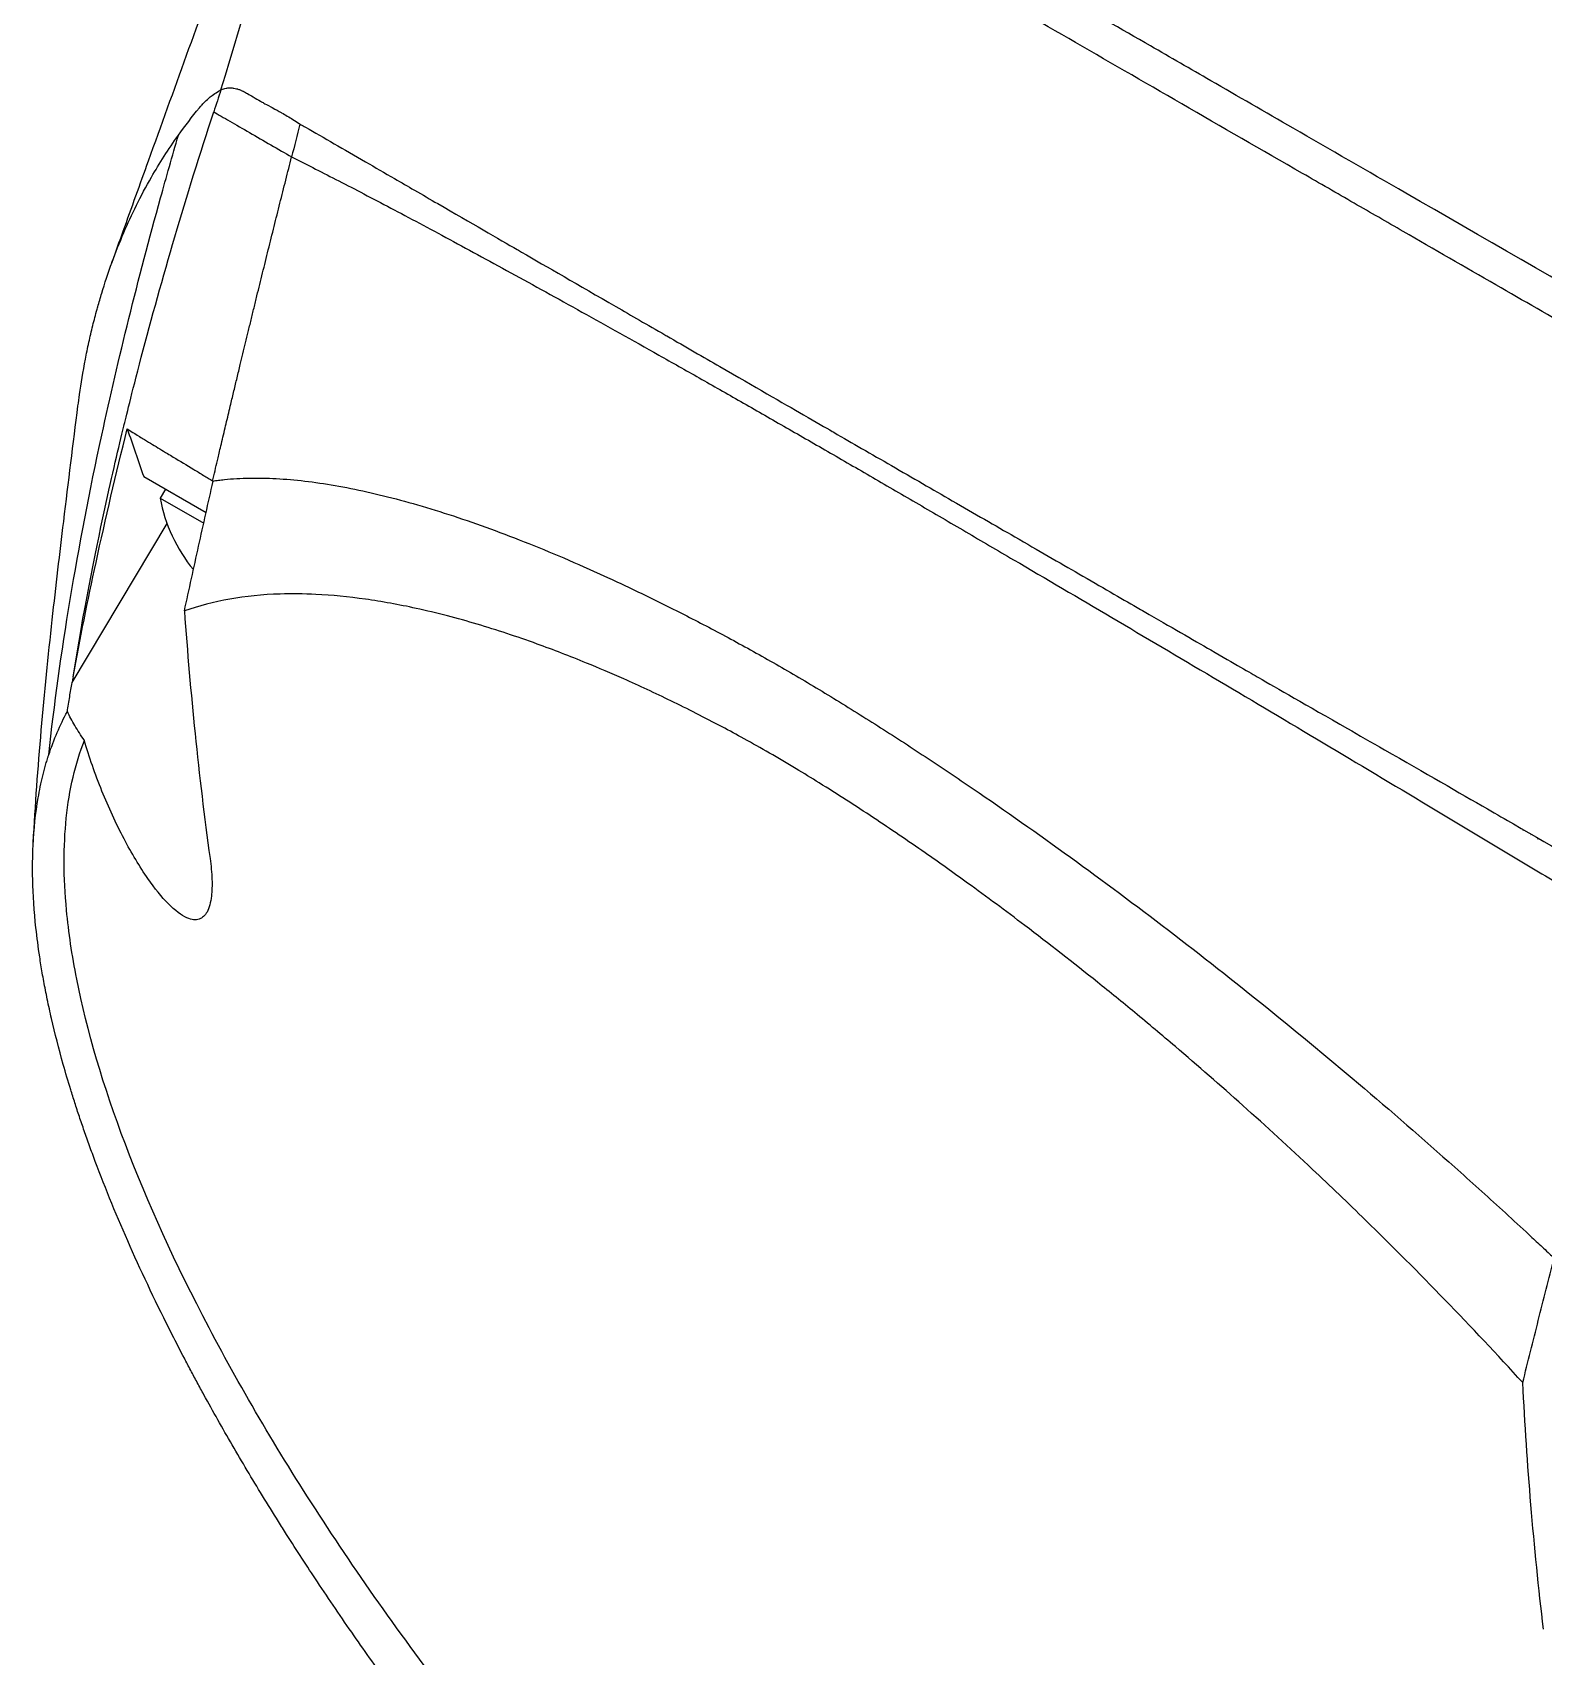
# Model space of a CAD drawing. Header units: millimetres. Extents: x 0 to 4378, y 0 to 2376.
# Drawn here: x 2534.21 to 2578.02, y 1126.56 to 1173.63 of the extents above; entities that cross this region are included whole.
import ezdxf

# ---------------------------------------------------------------- set-up
doc = ezdxf.new("R2010")
doc.units = ezdxf.units.MM
doc.header["$LTSCALE"] = 0.2
doc.layers.add('01_Object Line', color=4, linetype='Continuous')

# ---------------------------------------------------------------- blocks, each defined once
blk = doc.blocks.new('A$C990c551b_1')
for p, q in [((-165.899, 136.444), (-165.9, 136.443)), ((-164.832, 135.827), (-164.833, 135.826)), ((-150.462, 127.528), (-150.462, 127.528)), ((-171.315, 126.736), (-169.505, 125.691)), ((-170.685, 126.372), (-170.835, 126.113)), ((-170.835, 126.113), (-169.574, 125.384)), ((-173.389, 120.763), (-170.637, 125.377)), ((-146.727, 125.373), (-146.727, 125.373)), ((-142.765, 123.086), (-142.765, 123.085)), ((-138.596, 120.681), (-138.597, 120.679)), ((-130.903, 116.237), (-130.881, 116.25))]:
    blk.add_line(p, q)
blk.add_arc((-166.388, 126.916), 4.52, 190.2393, 219.5595)
for centre, major_axis, ratio, start_param, end_param in [((-27.42, 71.665), (-89.237, 135.697), 0.881923, 0.609, 0.613506), ((73.904, 179.503), (-180.139, -312.009), 0.577359, 5.163887, 5.166806)]:
    blk.add_ellipse(centre, major_axis=major_axis, ratio=ratio, start_param=start_param, end_param=end_param)
for points, knots in [([(-172.262, 132.863), (-172.253, 132.888), (-172.244, 132.913), (-172.207, 133.014), (-172.18, 133.09), (-172.071, 133.393), (-171.99, 133.62), (-171.663, 134.529), (-171.418, 135.21), (-170.438, 137.931), (-169.703, 139.966), (-167.8, 145.233), (-166.635, 148.453), (-165.471, 151.661)], [0, 0, 0, 0, 0.008057, 0.008057, 0.032228, 0.032228, 0.104742, 0.104742, 0.322298, 0.322298, 0.975246, 0.975246, 2.01898, 2.01898, 2.01898, 2.01898]), ([(-112.865, 121.21), (-112.882, 121.219), (-112.946, 121.256), (-113.087, 121.338), (-113.143, 121.37), (-113.31, 121.466), (-113.421, 121.53), (-113.756, 121.723), (-113.979, 121.851), (-114.649, 122.237), (-115.097, 122.495), (-116.443, 123.27), (-117.343, 123.788), (-120.051, 125.347), (-121.868, 126.393), (-124.895, 128.136), (-126.105, 128.832), (-128.922, 130.454), (-130.525, 131.377), (-133.014, 132.81), (-133.91, 133.326), (-135.275, 134.113), (-135.749, 134.385), (-136.722, 134.946), (-137.222, 135.234), (-138.905, 136.204), (-140.073, 136.877), (-142.336, 138.182), (-143.431, 138.813), (-145.557, 140.04), (-146.587, 140.634), (-148.58, 141.785), (-149.542, 142.341), (-150.697, 143.009), (-150.926, 143.142), (-151.606, 143.535), (-152.047, 143.791), (-152.921, 144.298), (-153.351, 144.547), (-154.162, 145.018), (-154.543, 145.24), (-155.612, 145.861), (-156.274, 146.246), (-157.449, 146.931), (-157.969, 147.235), (-158.893, 147.774), (-159.303, 148.014), (-159.778, 148.292), (-159.862, 148.341), (-160.085, 148.472), (-160.222, 148.552), (-160.649, 148.802), (-160.927, 148.966), (-161.657, 149.394), (-162.08, 149.643), (-163.041, 150.209), (-163.529, 150.497), (-164.133, 150.855), (-164.314, 150.962), (-164.514, 151.081), (-164.553, 151.105), (-164.647, 151.16), (-164.7, 151.192), (-164.776, 151.238), (-164.801, 151.252), (-164.837, 151.274), (-164.848, 151.281), (-164.878, 151.299), (-164.891, 151.306), (-164.894, 151.308)], [-1.691817, -1.691817, -1.691817, -1.691817, -1.685693, -1.685693, -1.681725, -1.681725, -1.673789, -1.673789, -1.657916, -1.657916, -1.626174, -1.626174, -1.562675, -1.562675, -1.435698, -1.435698, -1.351034, -1.351034, -1.238185, -1.238185, -1.174022, -1.174022, -1.139664, -1.139664, -1.103057, -1.103057, -1.015385, -1.015385, -0.929461, -0.929461, -0.843958, -0.843958, -0.758525, -0.758525, -0.737003, -0.737003, -0.694304, -0.694304, -0.650672, -0.650672, -0.610004, -0.610004, -0.533695, -0.533695, -0.466986, -0.466986, -0.408715, -0.408715, -0.396001, -0.396001, -0.374521, -0.374521, -0.328153, -0.328153, -0.246913, -0.246913, -0.125005, -0.125005, -0.064057, -0.064057, -0.04882, -0.04882, -0.025982, -0.025982, -0.014544, -0.014544, -0.008825, -0.008825, -0.000001, -0.000001, -0.000001, -0.000001]), ([(-53.697, 88.054), (-53.7, 88.055), (-53.725, 88.072), (-53.811, 88.124), (-53.848, 88.147), (-53.974, 88.223), (-54.077, 88.285), (-54.442, 88.503), (-54.759, 88.691), (-55.911, 89.37), (-56.951, 89.979), (-59.07, 91.215), (-60.022, 91.769), (-62.096, 92.974), (-62.954, 93.471), (-63.29, 93.668), (-63.35, 93.702), (-63.594, 93.845), (-63.779, 93.953), (-64.732, 94.512), (-65.564, 94.998), (-67.429, 96.089), (-68.473, 96.699), (-70.07, 97.632), (-70.567, 97.923), (-71.243, 98.317), (-71.402, 98.411), (-71.728, 98.601), (-71.892, 98.696), (-72.393, 98.986), (-72.749, 99.193), (-73.775, 99.788), (-74.449, 100.179), (-76.763, 101.52), (-78.447, 102.495), (-81.041, 103.997), (-81.913, 104.502), (-83.245, 105.273), (-83.696, 105.533), (-85.116, 106.355), (-86.083, 106.914), (-88.011, 108.028), (-88.956, 108.574), (-90.863, 109.676), (-91.814, 110.225), (-93.711, 111.321), (-94.654, 111.865), (-99.276, 114.533), (-103.105, 116.741), (-108.708, 119.969), (-110.395, 120.941), (-115.078, 123.638), (-118.108, 125.382), (-125.732, 129.772), (-130.307, 132.405), (-135.83, 135.586), (-136.92, 136.214), (-138.799, 137.297), (-139.595, 137.756), (-140.968, 138.547), (-141.55, 138.883), (-142.986, 139.711), (-143.831, 140.199), (-145.485, 141.153), (-146.292, 141.619), (-147.079, 142.073)], [0.000001, 0.000001, 0.000001, 0.000001, 0.020999, 0.020999, 0.03362, 0.03362, 0.058853, 0.058853, 0.10929, 0.10929, 0.210139, 0.210139, 0.277387, 0.277387, 0.343259, 0.343259, 0.357255, 0.357255, 0.400141, 0.400141, 0.572106, 0.572106, 0.758153, 0.758153, 0.839265, 0.839265, 0.865124, 0.865124, 0.885821, 0.885821, 0.936976, 0.936976, 1.031169, 1.031169, 1.255712, 1.255712, 1.367089, 1.367089, 1.423303, 1.423303, 1.543936, 1.543936, 1.662482, 1.662482, 1.779397, 1.779397, 1.892284, 1.892284, 2.327177, 2.327177, 2.51121, 2.51121, 2.83327, 2.83327, 3.318061, 3.318061, 3.439024, 3.439024, 3.529698, 3.529698, 3.597738, 3.597738, 3.699741, 3.699741, 3.801674, 3.801674, 3.801674, 3.801674]), ([(-170.309, 136.628), (-170.114, 136.9), (-169.911, 137.164), (-169.7, 137.419), (-169.661, 137.466), (-169.635, 137.497), (-169.621, 137.513), (-169.595, 137.542), (-169.569, 137.57), (-169.542, 137.597), (-169.493, 137.645), (-169.442, 137.692), (-169.386, 137.737), (-169.314, 137.794), (-169.211, 137.866), (-169.074, 137.946)], [-1, -1, -1, -1, -0.5, -0.5, -0.5, -0.4375, -0.4375, -0.4375, -0.375, -0.375, -0.375, -0.25, -0.25, -0.25, 0, 0, 0, 0]), ([(-169.074, 137.946), (-169.072, 137.947), (-169.071, 137.947), (-169.069, 137.948), (-169.046, 137.958), (-169.021, 137.967), (-168.995, 137.975), (-168.971, 137.982), (-168.945, 137.988), (-168.919, 137.993), (-168.915, 137.994), (-168.911, 137.994), (-168.907, 137.995), (-168.861, 138.002), (-168.815, 138.005), (-168.771, 138.002), (-168.763, 138.001), (-168.756, 138.001), (-168.748, 138), (-168.731, 137.998), (-168.715, 137.995), (-168.699, 137.993), (-168.674, 137.989), (-168.65, 137.983), (-168.628, 137.977), (-168.616, 137.974), (-168.605, 137.971), (-168.594, 137.968), (-168.59, 137.966), (-168.577, 137.964), (-168.557, 137.956), (-168.547, 137.953), (-168.535, 137.948), (-168.521, 137.942), (-168.52, 137.942), (-168.519, 137.941), (-168.518, 137.941), (-168.507, 137.937), (-168.497, 137.932), (-168.486, 137.928), (-168.471, 137.922), (-168.457, 137.915), (-168.442, 137.908), (-168.435, 137.905), (-168.428, 137.901), (-168.42, 137.897), (-168.353, 137.864), (-168.261, 137.812), (-168.142, 137.74), (-168.067, 137.694), (-167.995, 137.652), (-167.926, 137.613), (-167.894, 137.594), (-167.862, 137.577), (-167.831, 137.56), (-167.795, 137.54), (-167.728, 137.504), (-167.629, 137.451), (-167.616, 137.443), (-167.602, 137.436), (-167.587, 137.428), (-167.484, 137.372), (-167.398, 137.326), (-167.333, 137.289), (-167.328, 137.286), (-167.323, 137.283), (-167.317, 137.28), (-167.205, 137.217), (-167.095, 137.152), (-166.986, 137.084), (-166.927, 137.047), (-166.869, 137.009), (-166.81, 136.97), (-166.801, 136.964), (-166.792, 136.958), (-166.783, 136.952)], [0, 0, 0, 0, 0.0021802, 0.0021802, 0.0021802, 0.0349898, 0.0349898, 0.0349898, 0.0665186, 0.0665186, 0.0665186, 0.0714286, 0.0714286, 0.0714286, 0.1321946, 0.1321946, 0.1321946, 0.1428571, 0.1428571, 0.1428571, 0.1638774, 0.1638774, 0.1638774, 0.197224, 0.197224, 0.197224, 0.2142857, 0.2142857, 0.2142857, 0.2376364, 0.2376364, 0.2376364, 0.2489714, 0.2489714, 0.2489714, 0.25, 0.25, 0.25, 0.2648779, 0.2648779, 0.2648779, 0.2857143, 0.2857143, 0.2857143, 0.3001586, 0.3001586, 0.3001586, 0.4285714, 0.4285714, 0.4285714, 0.525964, 0.525964, 0.525964, 0.5714286, 0.5714286, 0.5714286, 0.6658539, 0.6658539, 0.6658539, 0.6785714, 0.6785714, 0.6785714, 0.7857143, 0.7857143, 0.7857143, 0.7919818, 0.7919818, 0.7919818, 0.9202925, 0.9202925, 0.9202925, 0.9895013, 0.9895013, 0.9895013, 1, 1, 1, 1]), ([(-173.359, 120.93), (-173.063, 122.818), (-172.734, 124.458), (-172.442, 125.795), (-172.224, 126.797), (-172.033, 127.601), (-171.889, 128.191), (-171.828, 128.444), (-171.67, 129.102), (-171.385, 130.191), (-170.784, 132.482), (-170.084, 134.853), (-169.285, 137.305)], [0, 0, 0, 0, 0.25, 0.25, 0.25, 0.375, 0.375, 0.375, 0.5, 0.5, 0.5, 1, 1, 1, 1]), ([(-169.285, 137.305), (-169.153, 137.228), (-168.993, 137.136), (-168.817, 137.034), (-168.64, 136.932), (-168.446, 136.82), (-168.244, 136.704), (-168.042, 136.587), (-167.833, 136.467), (-167.627, 136.347), (-167.421, 136.228), (-167.217, 136.111), (-167.026, 136)], [0, 0, 0, 0, 0.249993, 0.249993, 0.249993, 0.499995, 0.499995, 0.499995, 0.749998, 0.749998, 0.749998, 1, 1, 1, 1]), ([(-174.068, 118.665), (-173.749, 121.582), (-173.236, 124.673), (-172.529, 127.939), (-172.05, 130.151), (-171.482, 132.443), (-170.824, 134.815), (-170.658, 135.414), (-170.486, 136.018), (-170.309, 136.628)], [-1, -1, -1, -1, -0.459072, -0.459072, -0.459072, -0.092566, -0.092566, -0.092566, 0, 0, 0, 0]), ([(-173.219, 128.783), (-173.206, 128.891), (-173.191, 129.002), (-173.175, 129.116), (-173.13, 129.432), (-173.074, 129.773), (-173.005, 130.133), (-172.973, 130.293), (-172.94, 130.458), (-172.903, 130.627), (-172.868, 130.785), (-172.83, 130.947), (-172.79, 131.111), (-172.751, 131.267), (-172.71, 131.425), (-172.665, 131.585), (-172.659, 131.61), (-172.652, 131.635), (-172.645, 131.659), (-172.609, 131.785), (-172.571, 131.915), (-172.531, 132.05), (-172.445, 132.333), (-172.346, 132.634), (-172.23, 132.95), (-172.129, 133.226), (-172.016, 133.513), (-171.889, 133.81), (-171.669, 134.322), (-171.406, 134.861), (-171.088, 135.414), (-170.859, 135.813), (-170.6, 136.22), (-170.309, 136.628)], [0.8422083, 0.8422083, 0.8422083, 0.8422083, 0.849008, 0.849008, 0.849008, 0.8678821, 0.8678821, 0.8678821, 0.876305, 0.876305, 0.876305, 0.8842189, 0.8842189, 0.8842189, 0.8917062, 0.8917062, 0.8917062, 0.8928571, 0.8928571, 0.8928571, 0.9031342, 0.9031342, 0.9031342, 0.9247967, 0.9247967, 0.9247967, 0.9437386, 0.9437386, 0.9437386, 0.9764071, 0.9764071, 0.9764071, 1, 1, 1, 1]), ([(-166.783, 136.952), (-166.761, 136.939), (-166.738, 136.926), (-166.715, 136.913), (-166.683, 136.895), (-166.651, 136.876), (-166.619, 136.858), (-166.1, 136.559), (-165.519, 136.225), (-164.88, 135.855), (-164.61, 135.699), (-164.33, 135.537), (-164.039, 135.369), (-163.845, 135.257), (-163.654, 135.146), (-163.467, 135.038), (-163.234, 134.903), (-163.007, 134.771), (-162.788, 134.645), (-161.818, 134.083), (-161.014, 133.619), (-160.484, 133.312), (-160.443, 133.289), (-160.402, 133.265), (-160.36, 133.241), (-159.625, 132.816), (-158.725, 132.297), (-157.624, 131.661), (-157.183, 131.407), (-156.71, 131.134), (-156.203, 130.842), (-156.185, 130.832), (-156.168, 130.821), (-156.15, 130.811), (-155.601, 130.494), (-155.086, 130.197), (-154.611, 129.924), (-153.605, 129.343), (-152.784, 128.87), (-152.187, 128.525), (-151.825, 128.316), (-151.545, 128.155), (-151.351, 128.042), (-151.336, 128.034), (-151.322, 128.026), (-151.308, 128.018), (-151.035, 127.86), (-150.766, 127.705), (-150.501, 127.552), (-150.209, 127.383), (-149.921, 127.217), (-149.638, 127.054), (-149.025, 126.7), (-148.436, 126.36), (-147.874, 126.036), (-147.233, 125.665), (-146.628, 125.316), (-146.063, 124.99), (-145.384, 124.598), (-144.764, 124.24), (-144.208, 123.919), (-143.555, 123.542), (-142.989, 123.215), (-142.517, 122.942), (-142.448, 122.903), (-142.38, 122.863), (-142.312, 122.824), (-141.547, 122.382), (-140.9, 122.009), (-140.38, 121.709), (-139.694, 121.313), (-139.229, 121.045), (-138.992, 120.908), (-138.469, 120.608), (-137.617, 120.119), (-136.419, 119.433), (-136.087, 119.243), (-135.728, 119.037), (-135.342, 118.816), (-134.168, 118.144), (-133.171, 117.571), (-132.361, 117.105), (-132.087, 116.947), (-131.835, 116.802), (-131.604, 116.668), (-130.404, 115.975), (-129.287, 115.323), (-128.259, 114.716), (-128.173, 114.665), (-128.087, 114.615), (-128.003, 114.565), (-127.96, 114.539), (-127.917, 114.514), (-127.874, 114.489), (-127.86, 114.481), (-127.846, 114.472), (-127.832, 114.464)], [0, 0, 0, 0, 0.00361, 0.00361, 0.00361, 0.008721, 0.008721, 0.008721, 0.090486, 0.090486, 0.090486, 0.125, 0.125, 0.125, 0.141082, 0.141082, 0.141082, 0.161133, 0.161133, 0.161133, 0.25, 0.25, 0.25, 0.254893, 0.254893, 0.254893, 0.340688, 0.340688, 0.340688, 0.375, 0.375, 0.375, 0.375879, 0.375879, 0.375879, 0.403474, 0.403474, 0.403474, 0.461942, 0.461942, 0.461942, 0.497315, 0.497315, 0.497315, 0.5, 0.5, 0.5, 0.513913, 0.513913, 0.513913, 0.529261, 0.529261, 0.529261, 0.562572, 0.562572, 0.562572, 0.600636, 0.600636, 0.600636, 0.646363, 0.646363, 0.646363, 0.7, 0.7, 0.7, 0.702738, 0.702738, 0.702738, 0.733893, 0.733893, 0.733893, 0.775, 0.775, 0.775, 0.833716, 0.833716, 0.833716, 0.85, 0.85, 0.85, 0.906076, 0.906076, 0.906076, 0.925, 0.925, 0.925, 0.990784, 0.990784, 0.990784, 0.996291, 0.996291, 0.996291, 0.999075, 0.999075, 0.999075, 1, 1, 1, 1]), ([(-169.315, 126.606), (-169.268, 126.807), (-169.222, 127.005), (-169.177, 127.198), (-169.151, 127.31), (-169.125, 127.419), (-169.09, 127.569), (-169.054, 127.718), (-169.01, 127.907), (-168.969, 128.079), (-168.949, 128.165), (-168.929, 128.247), (-168.909, 128.33), (-168.89, 128.414), (-168.869, 128.499), (-168.849, 128.584), (-168.829, 128.669), (-168.809, 128.754), (-168.789, 128.838), (-168.758, 128.965), (-168.728, 129.092), (-168.698, 129.219), (-168.667, 129.346), (-168.637, 129.472), (-168.607, 129.599), (-168.576, 129.726), (-168.546, 129.853), (-168.515, 129.98), (-168.49, 130.085), (-168.464, 130.191), (-168.439, 130.296), (-168.413, 130.402), (-168.388, 130.507), (-168.362, 130.613), (-168.337, 130.718), (-168.311, 130.824), (-168.285, 130.929), (-168.257, 131.045), (-168.229, 131.161), (-168.201, 131.277), (-168.173, 131.393), (-168.144, 131.509), (-168.116, 131.625), (-168.087, 131.741), (-168.059, 131.857), (-168.031, 131.973), (-168.004, 132.084), (-167.976, 132.194), (-167.949, 132.305), (-167.922, 132.415), (-167.895, 132.526), (-167.868, 132.636), (-167.84, 132.747), (-167.813, 132.858), (-167.786, 132.968), (-167.758, 133.081), (-167.73, 133.194), (-167.702, 133.307), (-167.673, 133.42), (-167.645, 133.534), (-167.617, 133.647), (-167.589, 133.76), (-167.561, 133.873), (-167.533, 133.986), (-167.505, 134.098), (-167.477, 134.209), (-167.449, 134.321), (-167.421, 134.432), (-167.393, 134.544), (-167.365, 134.656), (-167.337, 134.767), (-167.309, 134.879), (-167.281, 134.991), (-167.253, 135.103), (-167.224, 135.215), (-167.196, 135.327), (-167.168, 135.439), (-167.139, 135.552), (-167.111, 135.664), (-167.082, 135.776), (-167.054, 135.888), (-167.026, 136)], [0, 0, 0, 0, 0.0897132, 0.0897132, 0.0897132, 0.1414804, 0.1414804, 0.1414804, 0.1932476, 0.1932476, 0.1932476, 0.2191312, 0.2191312, 0.2191312, 0.2450148, 0.2450148, 0.2450148, 0.2708984, 0.2708984, 0.2708984, 0.3096449, 0.3096449, 0.3096449, 0.3483914, 0.3483914, 0.3483914, 0.3871379, 0.3871379, 0.3871379, 0.4193782, 0.4193782, 0.4193782, 0.4516185, 0.4516185, 0.4516185, 0.4838587, 0.4838587, 0.4838587, 0.5192811, 0.5192811, 0.5192811, 0.5547035, 0.5547035, 0.5547035, 0.5901259, 0.5901259, 0.5901259, 0.6238896, 0.6238896, 0.6238896, 0.6576534, 0.6576534, 0.6576534, 0.6914171, 0.6914171, 0.6914171, 0.7259458, 0.7259458, 0.7259458, 0.7604744, 0.7604744, 0.7604744, 0.795003, 0.795003, 0.795003, 0.8290876, 0.8290876, 0.8290876, 0.8631723, 0.8631723, 0.8631723, 0.8972569, 0.8972569, 0.8972569, 0.9315046, 0.9315046, 0.9315046, 0.9657523, 0.9657523, 0.9657523, 1, 1, 1, 1]), ([(-167.026, 136), (-167.001, 135.988), (-166.976, 135.976), (-166.952, 135.963), (-166.927, 135.951), (-166.902, 135.938), (-166.877, 135.926), (-166.827, 135.9), (-166.776, 135.875), (-166.725, 135.849), (-166.622, 135.797), (-166.517, 135.744), (-166.41, 135.69), (-166.196, 135.581), (-165.973, 135.467), (-165.742, 135.348), (-165.279, 135.109), (-164.781, 134.85), (-164.25, 134.57), (-163.718, 134.289), (-163.153, 133.988), (-162.556, 133.667), (-161.959, 133.345), (-161.33, 133.003), (-160.671, 132.643), (-160.012, 132.282), (-159.324, 131.902), (-158.608, 131.504), (-157.892, 131.105), (-157.149, 130.689), (-156.38, 130.257), (-155.996, 130.04), (-155.606, 129.819), (-155.209, 129.595), (-154.813, 129.37), (-154.41, 129.141), (-154.002, 128.908), (-153.594, 128.675), (-153.18, 128.438), (-152.76, 128.197), (-152.55, 128.077), (-152.338, 127.955), (-152.125, 127.832), (-151.913, 127.71), (-151.7, 127.587), (-151.485, 127.463), (-151.27, 127.339), (-151.054, 127.214), (-150.836, 127.088), (-150.619, 126.962), (-150.4, 126.835), (-150.18, 126.707), (-149.74, 126.452), (-149.295, 126.193), (-148.845, 125.931), (-148.395, 125.669), (-147.941, 125.404), (-147.483, 125.136), (-147.024, 124.868), (-146.561, 124.597), (-146.094, 124.323), (-145.16, 123.775), (-144.209, 123.217), (-143.245, 122.648), (-142.28, 122.079), (-141.302, 121.501), (-140.312, 120.914), (-139.322, 120.328), (-138.321, 119.733), (-137.31, 119.131), (-136.3, 118.529), (-135.281, 117.921), (-134.256, 117.307), (-133.23, 116.694), (-132.199, 116.075), (-131.165, 115.453), (-130.648, 115.142), (-130.13, 114.831), (-129.612, 114.519), (-129.353, 114.362), (-129.094, 114.206), (-128.835, 114.05), (-128.705, 113.972), (-128.576, 113.893), (-128.446, 113.815), (-128.381, 113.776), (-128.316, 113.737), (-128.252, 113.698), (-128.187, 113.659), (-128.122, 113.619), (-128.057, 113.58)], [0, 0, 0, 0, 0.0039109, 0.0039109, 0.0039109, 0.0078218, 0.0078218, 0.0078218, 0.0156437, 0.0156437, 0.0156437, 0.0312874, 0.0312874, 0.0312874, 0.0625747, 0.0625747, 0.0625747, 0.1251494, 0.1251494, 0.1251494, 0.1877242, 0.1877242, 0.1877242, 0.2502989, 0.2502989, 0.2502989, 0.3128736, 0.3128736, 0.3128736, 0.3754483, 0.3754483, 0.3754483, 0.4067357, 0.4067357, 0.4067357, 0.4380231, 0.4380231, 0.4380231, 0.4693104, 0.4693104, 0.4693104, 0.4849915, 0.4849915, 0.4849915, 0.5005978, 0.5005978, 0.5005978, 0.5162041, 0.5162041, 0.5162041, 0.5318104, 0.5318104, 0.5318104, 0.5630231, 0.5630231, 0.5630231, 0.5942357, 0.5942357, 0.5942357, 0.6254483, 0.6254483, 0.6254483, 0.6878736, 0.6878736, 0.6878736, 0.7502989, 0.7502989, 0.7502989, 0.8127242, 0.8127242, 0.8127242, 0.8751494, 0.8751494, 0.8751494, 0.9375747, 0.9375747, 0.9375747, 0.9687874, 0.9687874, 0.9687874, 0.9843937, 0.9843937, 0.9843937, 0.9921968, 0.9921968, 0.9921968, 0.9960984, 0.9960984, 0.9960984, 1, 1, 1, 1]), ([(-174.516, 116.118), (-174.4, 118.291), (-174.194, 120.496), (-173.858, 123.564), (-173.746, 124.509), (-173.496, 126.578), (-173.356, 127.695), (-173.219, 128.783)], [0, 0, 0, 0, 0.653196, 0.653196, 0.961283, 0.961283, 1.340405, 1.340405, 1.340405, 1.340405]), ([(-173.359, 120.93), (-173.16, 122.029), (-172.937, 123.136), (-172.419, 125.52), (-172.121, 126.791), (-171.79, 128.119)], [0.0000118, 0.0000118, 0.0000118, 0.0000118, 0.3756535, 0.3756535, 0.8068881, 0.8068881, 0.8068881, 0.8068881]), ([(-171.79, 128.119), (-171.711, 127.889), (-171.632, 127.658), (-171.474, 127.197), (-171.395, 126.966), (-171.315, 126.736)], [-0.2156708, -0.2156708, -0.2156708, -0.2156708, -0.1078472, -0.1078472, -0.000001, -0.000001, -0.000001, -0.000001]), ([(-171.79, 128.119), (-171.754, 128.095), (-171.645, 128.023), (-171.387, 127.864), (-171.34, 127.835), (-171.217, 127.76), (-171.14, 127.713), (-170.922, 127.581), (-170.776, 127.493), (-170.57, 127.37), (-170.514, 127.336), (-170.266, 127.187), (-170.065, 127.066), (-169.77, 126.887), (-169.675, 126.829), (-169.535, 126.742), (-169.49, 126.715), (-169.423, 126.673), (-169.401, 126.659), (-169.358, 126.633), (-169.337, 126.619), (-169.315, 126.606)], [0.000001, 0.000001, 0.000001, 0.000001, 0.0517933, 0.0517933, 0.0631602, 0.0631602, 0.080667, 0.080667, 0.1119431, 0.1119431, 0.1236223, 0.1236223, 0.1626158, 0.1626158, 0.1804481, 0.1804481, 0.1887485, 0.1887485, 0.1927271, 0.1927271, 0.1965807, 0.1965807, 0.1965807, 0.1965807]), ([(-169.315, 126.606), (-169.287, 126.61), (-169.259, 126.614), (-169.231, 126.618), (-169.203, 126.622), (-169.174, 126.626), (-169.146, 126.629), (-169.089, 126.636), (-169.031, 126.643), (-168.973, 126.649), (-168.856, 126.661), (-168.738, 126.67), (-168.617, 126.677), (-168.375, 126.691), (-168.124, 126.696), (-167.865, 126.691), (-167.347, 126.681), (-166.795, 126.633), (-166.211, 126.548), (-165.627, 126.462), (-165.011, 126.34), (-164.364, 126.18), (-163.718, 126.021), (-163.041, 125.825), (-162.337, 125.593), (-161.633, 125.361), (-160.902, 125.093), (-160.145, 124.791), (-159.389, 124.489), (-158.608, 124.152), (-157.805, 123.782), (-157.403, 123.597), (-156.996, 123.404), (-156.583, 123.203), (-156.171, 123.001), (-155.753, 122.791), (-155.331, 122.573), (-154.908, 122.354), (-154.48, 122.127), (-154.047, 121.891), (-153.83, 121.772), (-153.612, 121.652), (-153.392, 121.528), (-153.174, 121.406), (-152.954, 121.28), (-152.733, 121.153), (-152.512, 121.025), (-152.291, 120.895), (-152.068, 120.762), (-151.844, 120.63), (-151.62, 120.495), (-151.395, 120.358), (-150.945, 120.083), (-150.492, 119.8), (-150.035, 119.51), (-149.579, 119.22), (-149.119, 118.922), (-148.658, 118.617), (-148.196, 118.312), (-147.732, 118.001), (-147.266, 117.683), (-146.333, 117.048), (-145.394, 116.387), (-144.449, 115.703), (-143.505, 115.019), (-142.556, 114.313), (-141.607, 113.585), (-140.657, 112.858), (-139.707, 112.11), (-138.759, 111.345), (-137.81, 110.579), (-136.865, 109.796), (-135.925, 108.997), (-134.986, 108.199), (-134.053, 107.385), (-133.129, 106.56), (-132.667, 106.147), (-132.208, 105.732), (-131.751, 105.313), (-131.523, 105.104), (-131.296, 104.895), (-131.069, 104.684), (-130.956, 104.579), (-130.843, 104.474), (-130.73, 104.368), (-130.673, 104.315), (-130.617, 104.263), (-130.56, 104.21), (-130.515, 104.167), (-130.47, 104.125), (-130.425, 104.083)], [0, 0, 0, 0, 0.003914, 0.003914, 0.003914, 0.007828, 0.007828, 0.007828, 0.015656, 0.015656, 0.015656, 0.031312, 0.031312, 0.031312, 0.062623, 0.062623, 0.062623, 0.125247, 0.125247, 0.125247, 0.18787, 0.18787, 0.18787, 0.250493, 0.250493, 0.250493, 0.313116, 0.313116, 0.313116, 0.37574, 0.37574, 0.37574, 0.407051, 0.407051, 0.407051, 0.438363, 0.438363, 0.438363, 0.469675, 0.469675, 0.469675, 0.485368, 0.485368, 0.485368, 0.500986, 0.500986, 0.500986, 0.516605, 0.516605, 0.516605, 0.532223, 0.532223, 0.532223, 0.56346, 0.56346, 0.56346, 0.594697, 0.594697, 0.594697, 0.625934, 0.625934, 0.625934, 0.688408, 0.688408, 0.688408, 0.750881, 0.750881, 0.750881, 0.813355, 0.813355, 0.813355, 0.875829, 0.875829, 0.875829, 0.938303, 0.938303, 0.938303, 0.969539, 0.969539, 0.969539, 0.985158, 0.985158, 0.985158, 0.992967, 0.992967, 0.992967, 0.996872, 0.996872, 0.996872, 1, 1, 1, 1]), ([(-170.134, 122.839), (-169.998, 123.465), (-169.861, 124.091), (-169.583, 125.344), (-169.443, 125.971), (-169.302, 126.597)], [-0.4140683, -0.4140683, -0.4140683, -0.4140683, -0.2070418, -0.2070418, -0.000001, -0.000001, -0.000001, -0.000001]), ([(-169.302, 126.597), (-169.304, 126.599), (-169.306, 126.6), (-169.311, 126.603), (-169.313, 126.604), (-169.315, 126.606)], [-0.004802937, -0.004802937, -0.004802937, -0.004802937, -0.002367886, -0.002367886, 0, 0, 0, 0]), ([(-131.335, 100.474), (-132.074, 101.284), (-132.828, 102.086), (-134.348, 103.656), (-135.116, 104.426), (-136.401, 105.68), (-136.914, 106.171), (-138.098, 107.283), (-138.771, 107.9), (-140.098, 109.086), (-140.751, 109.656), (-141.795, 110.544), (-142.189, 110.875), (-142.942, 111.497), (-143.302, 111.789), (-144.364, 112.642), (-145.068, 113.192), (-146.325, 114.145), (-146.877, 114.554), (-147.84, 115.251), (-148.25, 115.543), (-149.158, 116.175), (-149.661, 116.517), (-150.68, 117.192), (-151.208, 117.532), (-151.961, 118), (-152.179, 118.133), (-152.658, 118.422), (-152.917, 118.574), (-153.419, 118.864), (-153.666, 119.002), (-154.123, 119.255), (-154.332, 119.368), (-155.05, 119.748), (-155.546, 120), (-156.49, 120.457), (-156.948, 120.67), (-157.761, 121.03), (-158.123, 121.185), (-158.963, 121.529), (-159.438, 121.712), (-160.499, 122.096), (-161.079, 122.288), (-161.934, 122.542), (-162.221, 122.622), (-162.815, 122.776), (-163.121, 122.85), (-163.921, 123.024), (-164.41, 123.113), (-165.379, 123.25), (-165.859, 123.297), (-166.677, 123.337), (-167.023, 123.341), (-167.871, 123.315), (-168.359, 123.267), (-169.285, 123.104), (-169.724, 122.988), (-170.134, 122.839)], [0.000001, 0.000001, 0.000001, 0.000001, 0.329785, 0.329785, 0.655784, 0.655784, 0.869551, 0.869551, 1.1471, 1.1471, 1.413768, 1.413768, 1.572185, 1.572185, 1.716378, 1.716378, 1.998218, 1.998218, 2.220261, 2.220261, 2.38565, 2.38565, 2.586481, 2.586481, 2.797354, 2.797354, 2.890721, 2.890721, 2.998917, 2.998917, 3.102407, 3.102407, 3.193729, 3.193729, 3.404829, 3.404829, 3.606578, 3.606578, 3.771982, 3.771982, 3.995205, 3.995205, 4.278205, 4.278205, 4.423595, 4.423595, 4.583388, 4.583388, 4.852579, 4.852579, 5.133194, 5.133194, 5.349319, 5.349319, 5.678864, 5.678864, 6.012538, 6.012538, 6.012538, 6.012538]), ([(-170.134, 122.839), (-170.048, 121.642), (-169.946, 120.46), (-169.701, 118.067), (-169.556, 116.861), (-169.392, 115.67)], [0.000001, 0.000001, 0.000001, 0.000001, 0.4541066, 0.4541066, 0.9270468, 0.9270468, 0.9270468, 0.9270468]), ([(-173.528, 119.922), (-173.506, 120.067), (-173.483, 120.212), (-173.437, 120.492), (-173.413, 120.629), (-173.389, 120.763)], [-0.09380006, -0.09380006, -0.09380006, -0.09380006, -0.04608774, -0.04608774, -0.000001, -0.000001, -0.000001, -0.000001]), ([(-173.359, 120.93), (-173.364, 120.902), (-173.369, 120.874), (-173.379, 120.819), (-173.384, 120.791), (-173.389, 120.763)], [-0.0189743, -0.0189743, -0.0189743, -0.0189743, -0.00948198, -0.00948198, -0.000001, -0.000001, -0.000001, -0.000001]), ([(-174.068, 118.665), (-173.995, 118.89), (-173.913, 119.107), (-173.733, 119.526), (-173.635, 119.728), (-173.528, 119.922)], [0.000026, 0.000026, 0.000026, 0.000026, 0.1679092, 0.1679092, 0.336286, 0.336286, 0.336286, 0.336286]), ([(-173.034, 119.085), (-173.133, 119.232), (-173.225, 119.377), (-173.391, 119.656), (-173.464, 119.791), (-173.528, 119.922)], [-0.1192508, -0.1192508, -0.1192508, -0.1192508, -0.0589613, -0.0589613, 0, 0, 0, 0]), ([(-135.914, 65.213), (-136.083, 65.311), (-136.534, 65.57), (-137.598, 66.227), (-138.025, 66.499), (-138.74, 66.966), (-139.027, 67.156), (-140.457, 68.121), (-141.619, 68.953), (-143.558, 70.414), (-144.336, 71.02), (-146.147, 72.478), (-147.179, 73.344), (-149.574, 75.438), (-150.929, 76.688), (-154.037, 79.704), (-155.772, 81.506), (-157.881, 83.852), (-158.319, 84.349), (-158.968, 85.099), (-159.182, 85.348), (-159.605, 85.846), (-159.815, 86.095), (-160.131, 86.475), (-160.237, 86.603), (-160.555, 86.988), (-160.762, 87.24), (-161.171, 87.744), (-161.371, 87.994), (-161.669, 88.369), (-161.767, 88.494), (-161.969, 88.751), (-162.073, 88.883), (-162.277, 89.146), (-162.379, 89.277), (-162.684, 89.673), (-162.888, 89.941), (-163.27, 90.446), (-163.455, 90.693), (-163.818, 91.184), (-163.996, 91.426), (-164.529, 92.161), (-164.878, 92.653), (-165.581, 93.663), (-165.937, 94.187), (-166.583, 95.159), (-166.874, 95.606), (-167.251, 96.199), (-167.329, 96.323), (-167.721, 96.947), (-168.022, 97.44), (-168.463, 98.179), (-168.608, 98.425), (-168.89, 98.912), (-169.029, 99.155), (-169.302, 99.639), (-169.434, 99.877), (-169.632, 100.237), (-169.698, 100.359), (-169.826, 100.596), (-169.888, 100.71), (-170.014, 100.948), (-170.077, 101.068), (-170.254, 101.406), (-170.372, 101.635), (-171.369, 103.598), (-172.117, 105.283), (-172.776, 107.039), (-172.83, 107.188), (-172.937, 107.483), (-172.988, 107.627), (-173.086, 107.908), (-173.133, 108.047), (-173.224, 108.318), (-173.267, 108.451), (-173.351, 108.712), (-173.391, 108.841), (-173.505, 109.21), (-173.577, 109.454), (-173.774, 110.15), (-173.889, 110.602), (-174.03, 111.214), (-174.071, 111.401), (-174.128, 111.676), (-174.145, 111.763), (-174.195, 112.018), (-174.226, 112.185), (-174.281, 112.506), (-174.306, 112.659), (-174.371, 113.097), (-174.408, 113.377), (-174.489, 114.136), (-174.52, 114.604), (-174.539, 115.394), (-174.535, 115.724), (-174.497, 116.525), (-174.448, 116.985), (-174.335, 117.64), (-174.291, 117.853), (-174.215, 118.164), (-174.188, 118.267), (-174.145, 118.418), (-174.13, 118.468), (-174.107, 118.542), (-174.1, 118.567), (-174.088, 118.604), (-174.084, 118.616), (-174.076, 118.641), (-174.072, 118.653), (-174.068, 118.665)], [0.000492, 0.000492, 0.000492, 0.000492, 0.070477, 0.070477, 0.116784, 0.116784, 0.147598, 0.147598, 0.270163, 0.270163, 0.35129, 0.35129, 0.459378, 0.459378, 0.603543, 0.603543, 0.795477, 0.795477, 0.846759, 0.846759, 0.872247, 0.872247, 0.897546, 0.897546, 0.910816, 0.910816, 0.936058, 0.936058, 0.961053, 0.961053, 0.973407, 0.973407, 0.986612, 0.986612, 0.999925, 0.999925, 1.026343, 1.026343, 1.051465, 1.051465, 1.076258, 1.076258, 1.125243, 1.125243, 1.177878, 1.177878, 1.224985, 1.224985, 1.237745, 1.237745, 1.287061, 1.287061, 1.311764, 1.311764, 1.336615, 1.336615, 1.361333, 1.361333, 1.372959, 1.372959, 1.384222, 1.384222, 1.395507, 1.395507, 1.41867, 1.41867, 1.596072, 1.596072, 1.612752, 1.612752, 1.628768, 1.628768, 1.644172, 1.644172, 1.659003, 1.659003, 1.673475, 1.673475, 1.702106, 1.702106, 1.756638, 1.756638, 1.781274, 1.781274, 1.792708, 1.792708, 1.814679, 1.814679, 1.835454, 1.835454, 1.874477, 1.874477, 1.942807, 1.942807, 1.994085, 1.994085, 2.070998, 2.070998, 2.109452, 2.109452, 2.128666, 2.128666, 2.138273, 2.138273, 2.143077, 2.143077, 2.145479, 2.145479, 2.147874, 2.147874, 2.147874, 2.147874]), ([(-136.433, 67.464), (-136.473, 67.488), (-136.505, 67.506), (-136.576, 67.547), (-136.611, 67.568), (-136.719, 67.631), (-136.791, 67.673), (-137.009, 67.802), (-137.156, 67.889), (-137.614, 68.166), (-137.928, 68.361), (-139.022, 69.056), (-139.822, 69.591), (-142.37, 71.373), (-144.155, 72.735), (-146.326, 74.52), (-146.728, 74.856), (-148.107, 76.028), (-149.081, 76.888), (-150.646, 78.323), (-151.243, 78.883), (-152.604, 80.19), (-153.365, 80.944), (-154.777, 82.383), (-155.43, 83.067), (-156.418, 84.129), (-156.76, 84.501), (-158.801, 86.76), (-160.424, 88.692), (-162.693, 91.611), (-163.418, 92.581), (-164.808, 94.521), (-165.474, 95.491), (-166.725, 97.405), (-167.312, 98.347), (-168.42, 100.22), (-168.939, 101.149), (-171.365, 105.761), (-172.663, 109.179), (-173.392, 112.861), (-173.491, 113.527), (-173.641, 115.123), (-173.643, 116.017), (-173.515, 117.251), (-173.449, 117.644), (-173.275, 118.393), (-173.165, 118.749), (-173.034, 119.085)], [0.000001, 0.000001, 0.000001, 0.000001, 0.017289, 0.017289, 0.034993, 0.034993, 0.070506, 0.070506, 0.142461, 0.142461, 0.294734, 0.294734, 0.67969, 0.67969, 1.52071, 1.52071, 1.712137, 1.712137, 2.17847, 2.17847, 2.468632, 2.468632, 2.845677, 2.845677, 3.177241, 3.177241, 3.354712, 3.354712, 4.246918, 4.246918, 4.688059, 4.688059, 5.129475, 5.129475, 5.562211, 5.562211, 5.997516, 5.997516, 7.753462, 7.753462, 8.159608, 8.159608, 8.770872, 8.770872, 9.07783, 9.07783, 9.385555, 9.385555, 9.385555, 9.385555]), ([(-169.392, 115.67), (-169.362, 115.454), (-169.342, 115.248), (-169.329, 114.885), (-169.334, 114.724), (-169.371, 114.391), (-169.413, 114.232), (-169.535, 114.011), (-169.61, 113.94), (-169.804, 113.874), (-169.923, 113.886), (-170.224, 114.019), (-170.406, 114.157), (-170.794, 114.55), (-170.994, 114.798), (-171.433, 115.429), (-171.667, 115.822), (-172.119, 116.682), (-172.335, 117.151), (-172.724, 118.113), (-172.896, 118.609), (-173.034, 119.085)], [-1.14528, -1.14528, -1.14528, -1.14528, -1.059047, -1.059047, -0.979891, -0.979891, -0.875786, -0.875786, -0.784614, -0.784614, -0.687046, -0.687046, -0.571812, -0.571812, -0.456499, -0.456499, -0.315176, -0.315176, -0.162073, -0.162073, 0, 0, 0, 0]), ([(-131.335, 100.474), (-131.185, 101.075), (-131.035, 101.676), (-130.732, 102.879), (-130.579, 103.481), (-130.425, 104.083)], [0.000001, 0.000001, 0.000001, 0.000001, 0.2015129, 0.2015129, 0.4030424, 0.4030424, 0.4030424, 0.4030424]), ([(-130.733, 93.325), (-130.876, 94.514), (-130.997, 95.716), (-131.195, 98.102), (-131.273, 99.28), (-131.335, 100.474)], [0.000001, 0.000001, 0.000001, 0.000001, 0.476483, 0.476483, 0.9337115, 0.9337115, 0.9337115, 0.9337115])]:
    blk.add_open_spline(points, degree=3, knots=knots)
for points in [[(-169.074, 137.946), (-167.724, 142.446), (-166.331, 146.9), (-164.894, 151.308)], [(-134.231, 118.179), (-134.235, 118.175), (-134.239, 118.17), (-134.244, 118.166)], [(-131.329, 116.483), (-131.322, 116.488), (-131.315, 116.493), (-131.309, 116.498)], [(-131.086, 116.368), (-131.092, 116.364), (-131.099, 116.359), (-131.106, 116.354)]]:
    blk.add_open_spline(points, degree=3)

msp = doc.modelspace()

# ---------------------------------------------------------------- block references
at = {"layer": '01_Object Line'}
msp.add_blockref('A$C990c551b_1', (2708.753, 1034.021), dxfattribs=at)

doc.saveas('drawing.dxf')
